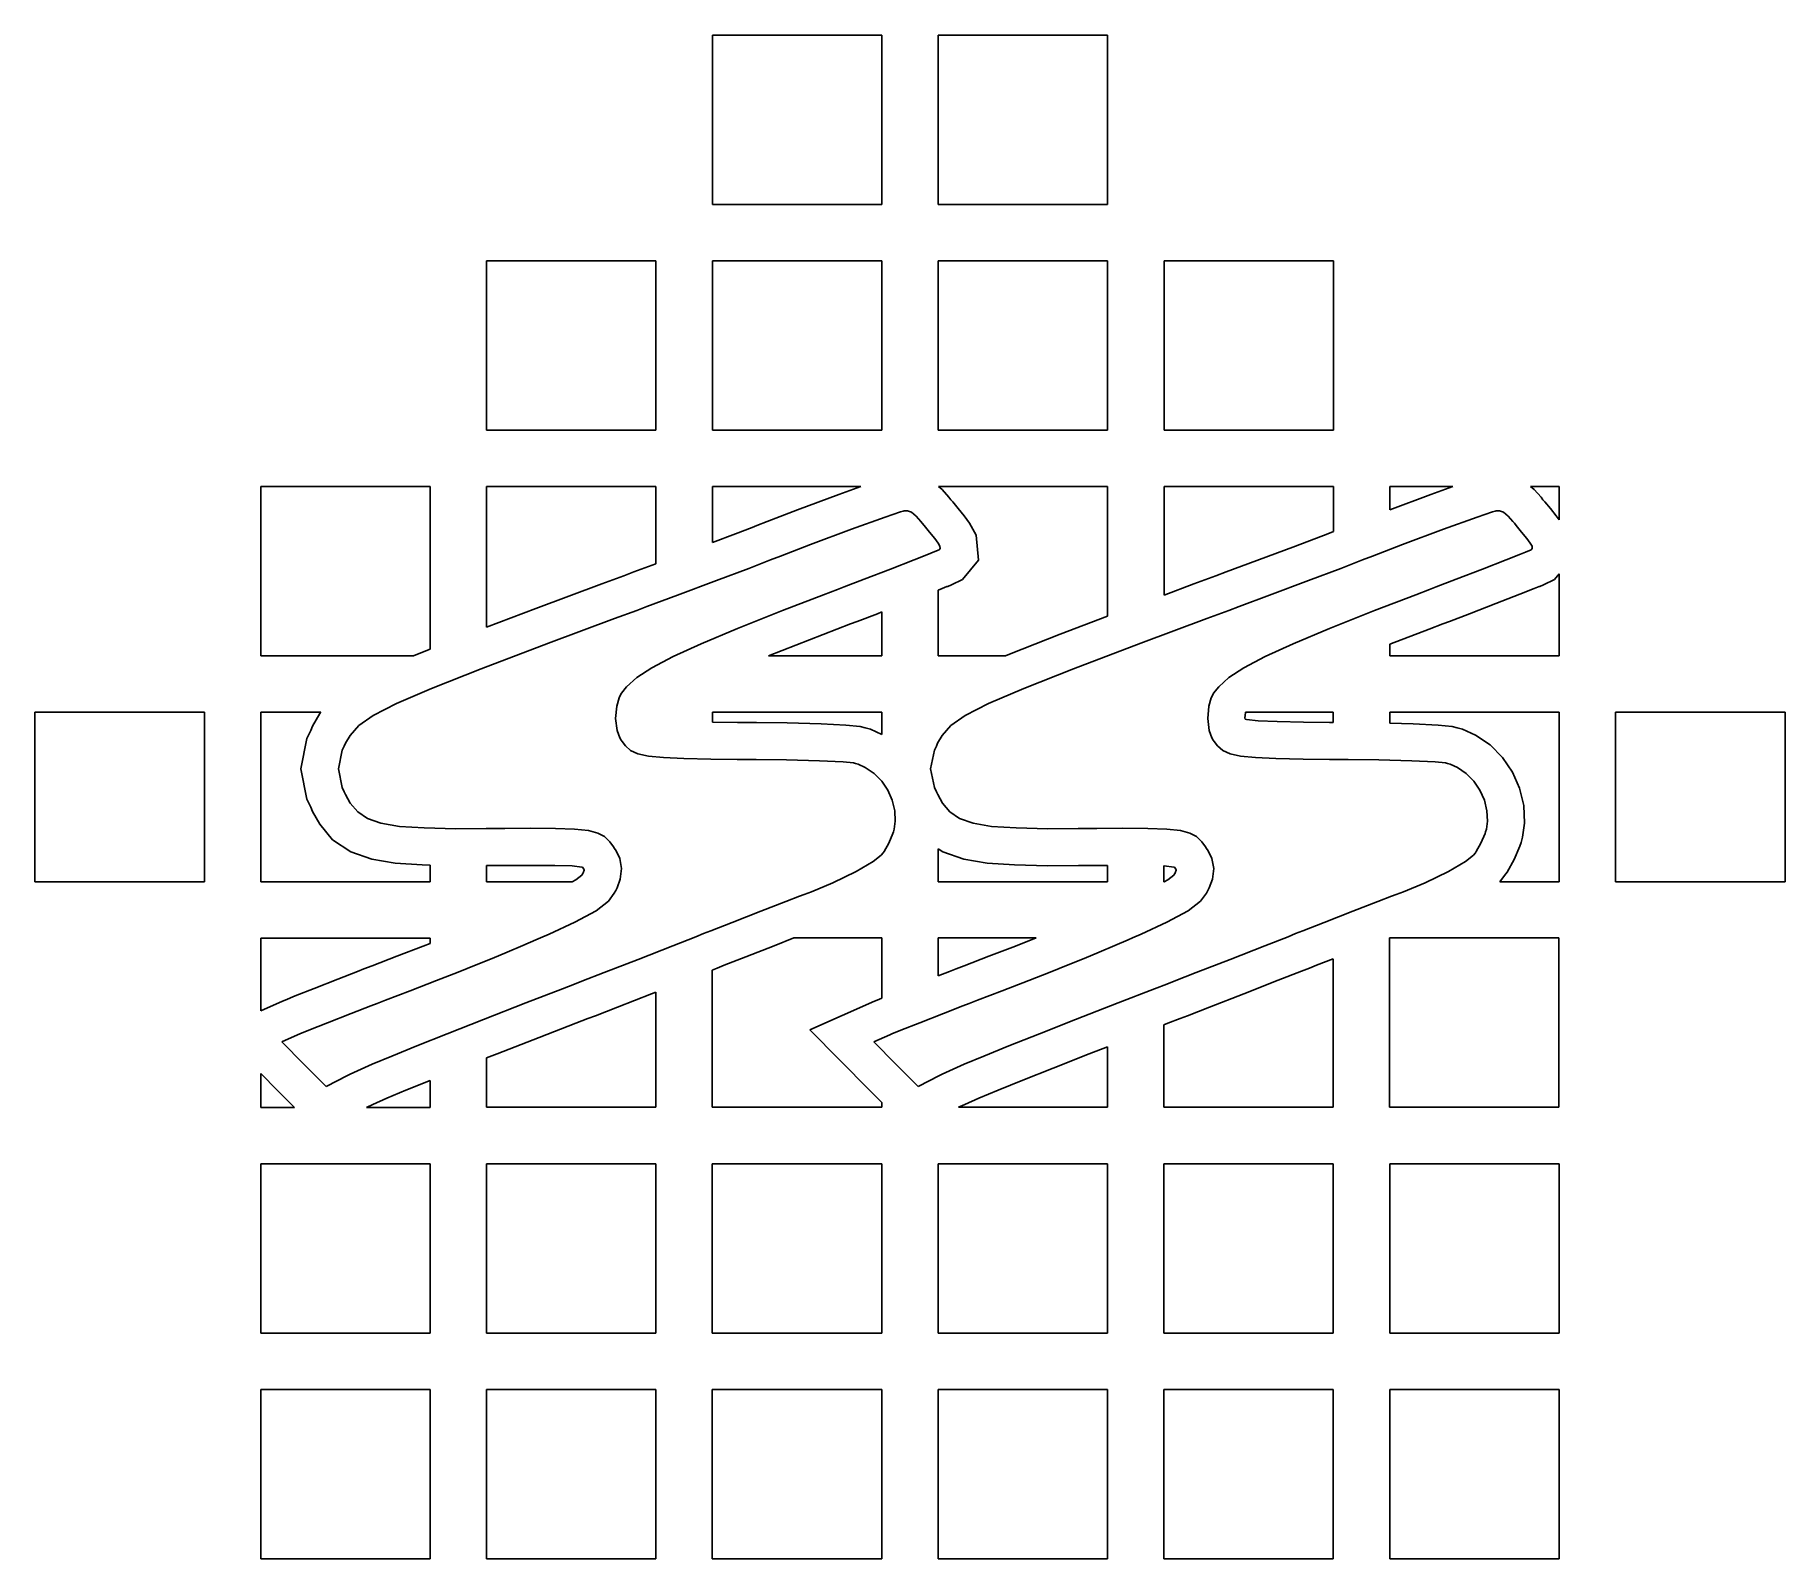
# Model space of a CAD drawing. Header units: millimetres. Extents: x -54 to 88, y -16 to 107.
import ezdxf

# ---------------------------------------------------------------- set-up
doc = ezdxf.new("R2010")
doc.units = ezdxf.units.MM

msp = doc.modelspace()

# ---------------------------------------------------------------- linework, layer by layer
at = {"color": 7, "linetype": 'Continuous', "lineweight": 25}
for p, q in [((1.39, 107.44), (15.12, 107.44)), ((1.39, 93.71), (1.39, 107.44)), ((15.12, 107.44), (15.12, 93.71)), ((19.69, 107.44), (33.42, 107.44)), ((19.69, 93.71), (19.69, 107.44)), ((33.42, 107.44), (33.42, 93.71)), ((15.12, 93.71), (1.39, 93.71)), ((33.42, 93.71), (19.69, 93.71)), ((-16.92, 89.14), (-3.19, 89.14)), ((-16.92, 75.41), (-16.92, 89.14)), ((-3.19, 89.14), (-3.19, 75.41)), ((1.39, 89.14), (15.12, 89.14)), ((1.39, 75.41), (1.39, 89.14)), ((15.12, 89.14), (15.12, 75.41)), ((19.69, 89.14), (33.42, 89.14)), ((19.69, 75.41), (19.69, 89.14)), ((33.42, 89.14), (33.42, 75.41)), ((38, 89.14), (51.73, 89.14)), ((38, 75.41), (38, 89.14)), ((51.73, 89.14), (51.73, 75.41)), ((-3.19, 75.41), (-16.92, 75.41)), ((15.12, 75.41), (1.39, 75.41)), ((33.42, 75.41), (19.69, 75.41)), ((51.73, 75.41), (38, 75.41)), ((-35.22, 70.83), (-21.49, 70.83)), ((-35.22, 57.1), (-35.22, 70.83)), ((-21.49, 70.83), (-21.49, 57.65)), ((-16.92, 70.83), (-3.19, 70.83)), ((-16.92, 59.43), (-16.92, 70.83)), ((-3.19, 70.83), (-3.19, 64.57)), ((1.39, 66.29), (1.39, 70.83)), ((1.39, 70.83), (13.41, 70.83)), ((11.63, 70.19), (8.28, 68.93)), ((13.41, 70.83), (11.63, 70.19)), ((20.01, 70.58), (19.71, 70.83)), ((19.71, 70.83), (33.42, 70.83)), ((20.56, 69.96), (20.01, 70.58)), ((20.72, 69.76), (20.56, 69.96)), ((20.87, 69.58), (20.72, 69.76)), ((21.32, 69.04), (20.87, 69.58)), ((33.42, 70.83), (33.42, 60.32)), ((38, 62.03), (38, 70.83)), ((38, 70.83), (51.73, 70.83)), ((51.73, 70.83), (51.73, 67.18)), ((56.31, 70.83), (61.41, 70.83)), ((56.31, 68.94), (56.31, 70.83)), ((59.63, 70.19), (56.31, 68.94)), ((61.41, 70.83), (59.63, 70.19)), ((68.01, 70.58), (67.71, 70.83)), ((67.71, 70.83), (70.03, 70.83)), ((68.56, 69.96), (68.01, 70.58)), ((68.72, 69.76), (68.56, 69.96)), ((68.87, 69.58), (68.72, 69.76)), ((69.32, 69.04), (68.87, 69.58)), ((70.03, 70.83), (70.03, 68.12)), ((8.28, 68.93), (5.82, 67.99)), ((12.66, 67.37), (15.39, 68.36)), ((15.39, 68.36), (16.64, 68.79)), ((16.64, 68.79), (16.84, 68.84)), ((16.84, 68.84), (16.92, 68.86)), ((16.92, 68.86), (17.19, 68.87)), ((17.19, 68.87), (17.53, 68.75)), ((17.53, 68.75), (17.91, 68.43)), ((17.91, 68.43), (18.28, 68.01)), ((21.79, 68.45), (21.32, 69.04)), ((22.22, 67.86), (21.79, 68.45)), ((60.66, 67.37), (63.39, 68.36)), ((63.39, 68.36), (64.64, 68.79)), ((64.64, 68.79), (64.84, 68.84)), ((64.84, 68.84), (64.92, 68.86)), ((64.92, 68.86), (65.19, 68.87)), ((65.19, 68.87), (65.53, 68.75)), ((65.53, 68.75), (65.91, 68.43)), ((65.91, 68.43), (66.28, 68.01)), ((69.79, 68.45), (69.32, 69.04)), ((70.03, 68.12), (69.79, 68.45)), ((3.27, 67.01), (1.39, 66.29)), ((4.62, 67.52), (3.27, 67.01)), ((5, 67.67), (4.62, 67.52)), ((5.82, 67.99), (5, 67.67)), ((9.34, 66.13), (12.66, 67.37)), ((18.28, 68.01), (18.4, 67.86)), ((18.4, 67.86), (18.55, 67.68)), ((18.55, 67.68), (18.99, 67.14)), ((18.99, 67.14), (19.42, 66.61)), ((22.76, 66.9), (22.22, 67.86)), ((22.96, 64.87), (22.76, 66.9)), ((51.27, 67.01), (48.65, 66.01)), ((51.73, 67.18), (51.27, 67.01)), ((57.34, 66.13), (60.66, 67.37)), ((66.28, 68.01), (66.4, 67.86)), ((66.4, 67.86), (66.55, 67.68)), ((66.55, 67.68), (66.99, 67.14)), ((66.99, 67.14), (67.42, 66.61)), ((6.9, 65.2), (9.34, 66.13)), ((18.9, 65.35), (17.74, 64.89)), ((19.29, 65.51), (18.9, 65.35)), ((19.36, 65.53), (19.29, 65.51)), ((19.56, 65.62), (19.36, 65.53)), ((19.42, 66.61), (19.69, 66.24)), ((19.76, 65.71), (19.56, 65.62)), ((19.69, 66.24), (19.83, 65.99)), ((19.85, 65.82), (19.76, 65.71)), ((19.83, 65.99), (19.85, 65.82)), ((48.65, 66.01), (45.51, 64.83)), ((54.9, 65.2), (57.34, 66.13)), ((66.9, 65.35), (65.74, 64.89)), ((67.29, 65.51), (66.9, 65.35)), ((67.36, 65.53), (67.29, 65.51)), ((67.56, 65.62), (67.36, 65.53)), ((67.42, 66.61), (67.69, 66.24)), ((67.76, 65.71), (67.56, 65.62)), ((67.69, 66.24), (67.83, 65.99)), ((67.85, 65.82), (67.76, 65.71)), ((67.83, 65.99), (67.85, 65.82)), ((-4.97, 63.91), (-5.8, 63.6)), ((-3.19, 64.57), (-4.97, 63.91)), ((1.71, 63.21), (4.34, 64.2)), ((4.34, 64.2), (5.69, 64.72)), ((5.69, 64.72), (6.1, 64.88)), ((6.1, 64.88), (6.9, 65.2)), ((15.82, 64.14), (13.69, 63.32)), ((17.74, 64.89), (15.82, 64.14)), ((21.65, 63.29), (22.96, 64.87)), ((43.03, 63.91), (42.2, 63.6)), ((45.51, 64.83), (43.03, 63.91)), ((49.71, 63.21), (52.34, 64.2)), ((52.34, 64.2), (53.69, 64.72)), ((53.69, 64.72), (54.1, 64.88)), ((54.1, 64.88), (54.9, 65.2)), ((63.82, 64.14), (61.69, 63.32)), ((65.74, 64.89), (63.82, 64.14)), ((-7.58, 62.94), (-12.94, 60.94)), ((-5.8, 63.6), (-7.58, 62.94)), ((-1.44, 62.02), (1.71, 63.21)), ((11.52, 62.49), (10.4, 62.06)), ((12.06, 62.7), (11.52, 62.49)), ((13.69, 63.32), (12.06, 62.7)), ((19.69, 62.44), (20.01, 62.56)), ((19.69, 57.1), (19.69, 62.44)), ((20.01, 62.56), (20.4, 62.72)), ((20.4, 62.72), (20.46, 62.74)), ((20.46, 62.74), (20.76, 62.86)), ((20.76, 62.86), (21.65, 63.29)), ((40.42, 62.94), (38, 62.03)), ((42.2, 63.6), (40.42, 62.94)), ((46.56, 62.02), (49.71, 63.21)), ((59.52, 62.49), (58.4, 62.06)), ((60.06, 62.7), (59.52, 62.49)), ((61.69, 63.32), (60.06, 62.7)), ((66.84, 62.1), (68.01, 62.56)), ((68.01, 62.56), (68.4, 62.72)), ((68.4, 62.72), (68.46, 62.74)), ((68.46, 62.74), (68.76, 62.86)), ((68.76, 62.86), (69.65, 63.29)), ((69.65, 63.29), (70.03, 63.75)), ((70.03, 63.75), (70.03, 57.1)), ((-4.75, 60.79), (-3.92, 61.1)), ((-3.92, 61.1), (-1.44, 62.02)), ((10.4, 62.06), (7.06, 60.77)), ((43.25, 60.79), (44.08, 61.1)), ((44.08, 61.1), (46.56, 62.02)), ((58.4, 62.06), (55.06, 60.77)), ((62.77, 60.52), (64.9, 61.34)), ((64.9, 61.34), (66.84, 62.1)), ((-12.94, 60.94), (-16.92, 59.43)), ((-11.89, 58.13), (-6.54, 60.12)), ((-6.54, 60.12), (-4.75, 60.79)), ((7.06, 60.77), (3.41, 59.32)), ((11.48, 59.26), (12.59, 59.69)), ((12.59, 59.69), (13.13, 59.89)), ((13.13, 59.89), (14.77, 60.52)), ((14.77, 60.52), (15.12, 60.66)), ((15.12, 60.66), (15.12, 57.1)), ((33.42, 60.32), (29.57, 58.86)), ((36.11, 58.13), (41.46, 60.12)), ((41.46, 60.12), (43.25, 60.79)), ((55.06, 60.77), (51.41, 59.32)), ((59.48, 59.26), (60.59, 59.69)), ((60.59, 59.69), (61.13, 59.89)), ((61.13, 59.89), (62.77, 60.52)), ((3.41, 59.32), (0.48, 58.09)), ((8.15, 57.98), (11.48, 59.26)), ((29.57, 58.86), (25.47, 57.24)), ((51.41, 59.32), (48.48, 58.09)), ((56.31, 58.04), (59.48, 59.26)), ((-22.85, 57.1), (-35.22, 57.1)), ((-22.53, 57.24), (-22.85, 57.1)), ((-21.49, 57.65), (-22.53, 57.24)), ((-17.35, 56.06), (-11.89, 58.13)), ((-1.8, 57.04), (-3.52, 56.14)), ((0.48, 58.09), (-1.8, 57.04)), ((5.94, 57.1), (8.15, 57.98)), ((15.12, 57.1), (5.94, 57.1)), ((25.15, 57.1), (19.69, 57.1)), ((25.47, 57.24), (25.15, 57.1)), ((30.65, 56.06), (36.11, 58.13)), ((46.2, 57.04), (44.48, 56.14)), ((48.48, 58.09), (46.2, 57.04)), ((56.31, 57.1), (56.31, 58.04)), ((70.03, 57.1), (56.31, 57.1)), ((-21.38, 54.47), (-17.35, 56.06)), ((-4.75, 55.34), (-5.57, 54.6)), ((-3.52, 56.14), (-4.75, 55.34)), ((26.62, 54.47), (30.65, 56.06)), ((43.25, 55.34), (42.43, 54.6)), ((44.48, 56.14), (43.25, 55.34)), ((-24.22, 53.24), (-21.38, 54.47)), ((-5.98, 54.09), (-6.08, 53.89)), ((-5.57, 54.6), (-5.98, 54.09)), ((23.78, 53.24), (26.62, 54.47)), ((42.02, 54.09), (41.92, 53.89)), ((42.43, 54.6), (42.02, 54.09)), ((-53.53, 52.53), (-39.8, 52.53)), ((-53.53, 38.79), (-53.53, 52.53)), ((-39.8, 52.53), (-39.8, 38.79)), ((-35.22, 52.53), (-30.35, 52.53)), ((-35.22, 38.79), (-35.22, 52.53)), ((-30.35, 52.53), (-30.44, 52.42)), ((-26.11, 52.27), (-24.22, 53.24)), ((-6.37, 53.02), (-6.46, 52.02)), ((-6.18, 53.69), (-6.37, 53.02)), ((-6.08, 53.89), (-6.18, 53.69)), ((1.39, 51.73), (1.39, 52.53)), ((1.39, 52.53), (15.12, 52.53)), ((15.12, 52.53), (15.12, 50.74)), ((21.89, 52.27), (23.78, 53.24)), ((41.63, 53.02), (41.54, 52.02)), ((41.82, 53.69), (41.63, 53.02)), ((41.92, 53.89), (41.82, 53.69)), ((44.6, 52.48), (44.61, 52.52)), ((44.61, 52.52), (44.61, 52.53)), ((44.61, 52.53), (51.71, 52.53)), ((51.71, 52.53), (51.71, 51.71)), ((56.31, 51.65), (56.31, 52.53)), ((56.31, 52.53), (70.03, 52.53)), ((70.03, 52.53), (70.03, 38.79)), ((74.61, 52.53), (88.34, 52.53)), ((74.61, 38.79), (74.61, 52.53)), ((88.34, 52.53), (88.34, 38.79)), ((-31.02, 51.39), (-31.18, 51.06)), ((-30.44, 52.42), (-31.02, 51.39)), ((-27.99, 50.66), (-27.28, 51.45)), ((-27.28, 51.45), (-26.11, 52.27)), ((-6.46, 52.02), (-6.34, 51.06)), ((3.42, 51.71), (1.39, 51.73)), ((4.12, 51.71), (3.42, 51.71)), ((4.96, 51.7), (4.12, 51.71)), ((7.46, 51.67), (4.96, 51.7)), ((10.2, 51.6), (7.46, 51.67)), ((12.21, 51.49), (10.2, 51.6)), ((13.36, 51.38), (12.21, 51.49)), ((13.77, 51.27), (13.36, 51.38)), ((14.2, 51.16), (13.77, 51.27)), ((15.12, 50.74), (14.2, 51.16)), ((20.01, 50.66), (20.72, 51.45)), ((20.72, 51.45), (21.89, 52.27)), ((41.54, 52.02), (41.66, 51.06)), ((44.56, 52.07), (44.6, 52.48)), ((44.57, 51.97), (44.56, 52.07)), ((44.69, 51.94), (44.57, 51.97)), ((45.64, 51.84), (44.69, 51.94)), ((47.17, 51.77), (45.64, 51.84)), ((49.31, 51.73), (47.17, 51.77)), ((51.42, 51.71), (49.31, 51.73)), ((51.71, 51.71), (51.42, 51.71)), ((58.2, 51.6), (56.31, 51.65)), ((60.21, 51.49), (58.2, 51.6)), ((61.36, 51.38), (60.21, 51.49)), ((61.77, 51.27), (61.36, 51.38)), ((62.2, 51.16), (61.77, 51.27)), ((63.26, 50.68), (62.2, 51.16)), ((-31.48, 50.41), (-31.99, 47.94)), ((-31.18, 51.06), (-31.48, 50.41)), ((-28.62, 49.46), (-28.46, 49.79)), ((-28.46, 49.79), (-28.36, 50.02)), ((-28.36, 50.02), (-27.99, 50.66)), ((-6.34, 51.06), (-6.13, 50.45)), ((-6.13, 50.45), (-6.02, 50.28)), ((-6.02, 50.28), (-5.94, 50.16)), ((-5.94, 50.16), (-5.67, 49.8)), ((-5.67, 49.8), (-5.24, 49.44)), ((19.38, 49.46), (19.54, 49.79)), ((19.54, 49.79), (19.64, 50.02)), ((19.64, 50.02), (20.01, 50.66)), ((41.66, 51.06), (41.87, 50.45)), ((41.87, 50.45), (41.98, 50.28)), ((41.98, 50.28), (42.06, 50.16)), ((42.06, 50.16), (42.33, 49.8)), ((42.33, 49.8), (42.76, 49.44)), ((64.43, 49.88), (63.26, 50.68)), ((65.45, 48.85), (64.43, 49.88)), ((-28.93, 47.94), (-28.62, 49.46)), ((-5.24, 49.44), (-4.65, 49.17)), ((-4.65, 49.17), (-3.8, 48.97)), ((-3.8, 48.97), (-2.59, 48.85)), ((-2.59, 48.85), (-0.93, 48.77)), ((-0.93, 48.77), (1.27, 48.73)), ((1.27, 48.73), (3.4, 48.71)), ((3.4, 48.71), (4.11, 48.71)), ((4.11, 48.71), (4.93, 48.7)), ((4.93, 48.7), (7.4, 48.67)), ((7.4, 48.67), (10.08, 48.6)), ((10.08, 48.6), (11.99, 48.5)), ((11.99, 48.5), (12.82, 48.42)), ((12.82, 48.42), (12.98, 48.38)), ((12.98, 48.38), (13.19, 48.32)), ((13.19, 48.32), (13.78, 48.06)), ((19.07, 47.94), (19.38, 49.46)), ((42.76, 49.44), (43.35, 49.17)), ((43.35, 49.17), (44.2, 48.97)), ((44.2, 48.97), (45.41, 48.85)), ((45.41, 48.85), (47.07, 48.77)), ((47.07, 48.77), (49.27, 48.73)), ((49.27, 48.73), (51.4, 48.71)), ((51.4, 48.71), (52.11, 48.71)), ((52.11, 48.71), (52.93, 48.7)), ((52.93, 48.7), (55.4, 48.67)), ((55.4, 48.67), (58.08, 48.6)), ((58.08, 48.6), (59.99, 48.5)), ((59.99, 48.5), (60.82, 48.42)), ((60.82, 48.42), (60.98, 48.38)), ((60.98, 48.38), (61.19, 48.32)), ((61.19, 48.32), (61.78, 48.06)), ((66.24, 47.67), (65.45, 48.85)), ((-31.99, 47.94), (-31.49, 45.48)), ((-28.62, 46.42), (-28.93, 47.94)), ((13.78, 48.06), (14.5, 47.57)), ((14.5, 47.57), (15.11, 46.94)), ((15.11, 46.94), (15.61, 46.21)), ((19.38, 46.42), (19.07, 47.94)), ((61.78, 48.06), (62.5, 47.57)), ((62.5, 47.57), (63.11, 46.94)), ((63.11, 46.94), (63.61, 46.21)), ((66.82, 46.38), (66.24, 47.67)), ((-31.49, 45.48), (-31.18, 44.83)), ((-28.46, 46.09), (-28.62, 46.42)), ((-28.35, 45.85), (-28.46, 46.09)), ((-27.97, 45.17), (-28.35, 45.85)), ((15.61, 46.21), (15.97, 45.4)), ((15.97, 45.4), (16.18, 44.55)), ((19.54, 46.09), (19.38, 46.42)), ((19.65, 45.85), (19.54, 46.09)), ((20.03, 45.17), (19.65, 45.85)), ((63.61, 46.21), (63.97, 45.4)), ((63.97, 45.4), (64.18, 44.55)), ((67.16, 44.98), (66.82, 46.38)), ((-31.18, 44.83), (-31.03, 44.49)), ((-31.03, 44.49), (-30.45, 43.46)), ((-27.37, 44.45), (-27.97, 45.17)), ((-26.57, 43.91), (-27.37, 44.45)), ((16.18, 44.55), (16.21, 43.69)), ((20.63, 44.45), (20.03, 45.17)), ((21.43, 43.91), (20.63, 44.45)), ((64.18, 44.55), (64.21, 43.69)), ((67.22, 43.55), (67.16, 44.98)), ((-30.45, 43.46), (-29.4, 42.2)), ((-25.48, 43.53), (-26.57, 43.91)), ((-23.98, 43.28), (-25.48, 43.53)), ((-21.99, 43.15), (-23.98, 43.28)), ((-19.41, 43.09), (-21.99, 43.15)), ((-16.95, 43.1), (-19.41, 43.09)), ((-16.13, 43.1), (-16.95, 43.1)), ((-15.45, 43.11), (-16.13, 43.1)), ((-13.4, 43.12), (-15.45, 43.11)), ((-11.32, 43.11), (-13.4, 43.12)), ((-9.78, 43.06), (-11.32, 43.11)), ((-8.67, 42.94), (-9.78, 43.06)), ((-7.9, 42.74), (-8.67, 42.94)), ((-7.36, 42.45), (-7.9, 42.74)), ((16.02, 42.7), (15.69, 41.91)), ((16.07, 42.84), (16.02, 42.7)), ((16.13, 43.05), (16.07, 42.84)), ((16.21, 43.69), (16.13, 43.05)), ((22.52, 43.53), (21.43, 43.91)), ((24.02, 43.28), (22.52, 43.53)), ((26.01, 43.15), (24.02, 43.28)), ((28.59, 43.09), (26.01, 43.15)), ((31.05, 43.1), (28.59, 43.09)), ((31.87, 43.1), (31.05, 43.1)), ((32.55, 43.11), (31.87, 43.1)), ((34.6, 43.12), (32.55, 43.11)), ((36.68, 43.11), (34.6, 43.12)), ((38.22, 43.06), (36.68, 43.11)), ((39.33, 42.94), (38.22, 43.06)), ((40.1, 42.74), (39.33, 42.94)), ((40.64, 42.45), (40.1, 42.74)), ((64.02, 42.7), (63.69, 41.91)), ((64.07, 42.84), (64.02, 42.7)), ((64.13, 43.05), (64.07, 42.84)), ((64.21, 43.69), (64.13, 43.05)), ((67.07, 42.41), (67.22, 43.55)), ((-29.4, 42.2), (-27.93, 41.21)), ((-27.93, 41.21), (-26.22, 40.61)), ((-6.94, 42.03), (-7.36, 42.45)), ((-6.64, 41.63), (-6.94, 42.03)), ((-6.55, 41.49), (-6.64, 41.63)), ((-6.42, 41.3), (-6.55, 41.49)), ((-6.13, 40.67), (-6.42, 41.3)), ((15.24, 41.14), (15.08, 40.94)), ((15.31, 41.23), (15.24, 41.14)), ((15.69, 41.91), (15.31, 41.23)), ((19.69, 41.46), (20.07, 41.21)), ((19.69, 38.79), (19.69, 41.46)), ((20.07, 41.21), (21.78, 40.61)), ((41.06, 42.03), (40.64, 42.45)), ((41.36, 41.63), (41.06, 42.03)), ((41.45, 41.49), (41.36, 41.63)), ((41.58, 41.3), (41.45, 41.49)), ((41.87, 40.67), (41.58, 41.3)), ((63.24, 41.14), (63.08, 40.94)), ((63.31, 41.23), (63.24, 41.14)), ((63.69, 41.91), (63.31, 41.23)), ((66.39, 40.59), (66.85, 41.68)), ((66.85, 41.68), (66.94, 41.98)), ((66.94, 41.98), (67.07, 42.41)), ((-26.22, 40.61), (-24.33, 40.3)), ((-24.33, 40.3), (-22.13, 40.15)), ((-22.13, 40.15), (-21.49, 40.14)), ((-21.49, 40.14), (-21.49, 38.79)), ((-16.92, 40.1), (-16.1, 40.1)), ((-16.92, 38.79), (-16.92, 40.1)), ((-16.1, 40.1), (-15.42, 40.11)), ((-15.42, 40.11), (-13.4, 40.12)), ((-13.4, 40.12), (-11.38, 40.11)), ((-11.38, 40.11), (-9.99, 40.07)), ((-9.99, 40.07), (-9.21, 39.98)), ((-9.21, 39.98), (-9.14, 39.97)), ((-9.14, 39.97), (-9.09, 39.9)), ((-9.09, 39.9), (-9.04, 39.82)), ((-9.04, 39.82), (-9.01, 39.75)), ((-9.01, 39.75), (-9.01, 39.72)), ((-5.97, 39.85), (-6.13, 40.67)), ((-6.08, 39), (-5.97, 39.85)), ((14.43, 40.44), (13.05, 39.62)), ((15.08, 40.94), (14.43, 40.44)), ((21.78, 40.61), (23.67, 40.3)), ((23.67, 40.3), (25.87, 40.15)), ((25.87, 40.15), (28.56, 40.09)), ((28.56, 40.09), (31.07, 40.1)), ((31.07, 40.1), (31.9, 40.1)), ((31.9, 40.1), (32.58, 40.11)), ((32.58, 40.11), (33.42, 40.12)), ((33.42, 40.12), (33.42, 38.79)), ((37.98, 40.07), (38.01, 40.07)), ((37.98, 38.79), (37.98, 40.07)), ((38.01, 40.07), (38.79, 39.98)), ((38.79, 39.98), (38.86, 39.97)), ((38.86, 39.97), (38.91, 39.9)), ((38.91, 39.9), (38.96, 39.82)), ((38.96, 39.82), (38.99, 39.75)), ((38.99, 39.75), (38.99, 39.72)), ((42.03, 39.85), (41.87, 40.67)), ((41.92, 39), (42.03, 39.85)), ((62.43, 40.44), (61.05, 39.62)), ((63.08, 40.94), (62.43, 40.44)), ((65.81, 39.56), (66.39, 40.59)), ((-39.8, 38.79), (-53.53, 38.79)), ((-21.49, 38.79), (-35.22, 38.79)), ((-9.98, 38.79), (-16.92, 38.79)), ((-9.69, 38.95), (-9.98, 38.79)), ((-9.21, 39.33), (-9.69, 38.95)), ((-9.12, 39.45), (-9.21, 39.33)), ((-9.11, 39.46), (-9.12, 39.45)), ((-9.09, 39.51), (-9.11, 39.46)), ((-9.01, 39.72), (-9.09, 39.51)), ((-6.34, 38.3), (-6.08, 39)), ((11.16, 38.71), (9.41, 37.98)), ((13.05, 39.62), (11.16, 38.71)), ((33.42, 38.79), (19.69, 38.79)), ((38.02, 38.79), (37.98, 38.79)), ((38.31, 38.95), (38.02, 38.79)), ((38.79, 39.33), (38.31, 38.95)), ((38.88, 39.45), (38.79, 39.33)), ((38.89, 39.46), (38.88, 39.45)), ((38.91, 39.51), (38.89, 39.46)), ((38.99, 39.72), (38.91, 39.51)), ((41.66, 38.3), (41.92, 39)), ((59.16, 38.71), (57.41, 37.98)), ((61.05, 39.62), (59.16, 38.71)), ((65.21, 38.79), (65.6, 39.29)), ((70.03, 38.79), (65.21, 38.79)), ((65.6, 39.29), (65.81, 39.56)), ((88.34, 38.79), (74.61, 38.79)), ((-8.04, 36.43), (-7.05, 37.22)), ((-7.05, 37.22), (-6.57, 37.85)), ((-6.57, 37.85), (-6.45, 38.08)), ((-6.45, 38.08), (-6.34, 38.3)), ((7.33, 37.19), (5.3, 36.4)), ((8.45, 37.62), (7.33, 37.19)), ((8.82, 37.76), (8.45, 37.62)), ((9.41, 37.98), (8.82, 37.76)), ((39.96, 36.43), (40.95, 37.22)), ((40.95, 37.22), (41.43, 37.85)), ((41.43, 37.85), (41.55, 38.08)), ((41.55, 38.08), (41.66, 38.3)), ((55.33, 37.19), (53.3, 36.4)), ((56.45, 37.62), (55.33, 37.19)), ((56.82, 37.76), (56.45, 37.62)), ((57.41, 37.98), (56.82, 37.76)), ((-11.86, 34.55), (-9.77, 35.51)), ((-9.77, 35.51), (-8.04, 36.43)), ((2.99, 35.49), (1.25, 34.81)), ((5.3, 36.4), (2.99, 35.49)), ((36.14, 34.55), (38.23, 35.51)), ((38.23, 35.51), (39.96, 36.43)), ((50.99, 35.49), (49.25, 34.81)), ((53.3, 36.4), (50.99, 35.49)), ((-35.22, 28.32), (-35.22, 34.22)), ((-35.22, 34.22), (-21.49, 34.22)), ((-21.49, 34.22), (-21.49, 33.79)), ((-13.99, 33.62), (-12.92, 34.09)), ((-12.92, 34.09), (-12.56, 34.24)), ((-12.56, 34.24), (-11.86, 34.55)), ((0.05, 34.33), (-1.83, 33.59)), ((0.67, 34.58), (0.05, 34.33)), ((1.25, 34.81), (0.67, 34.58)), ((6.39, 33.6), (8, 34.23)), ((8, 34.23), (15.11, 34.23)), ((15.11, 34.23), (15.11, 29.35)), ((19.68, 31.16), (19.68, 34.23)), ((19.68, 34.23), (27.62, 34.23)), ((27.62, 34.23), (25.95, 33.57)), ((34.01, 33.62), (35.08, 34.09)), ((35.08, 34.09), (35.44, 34.24)), ((35.44, 34.24), (36.14, 34.55)), ((48.05, 34.33), (46.17, 33.59)), ((48.67, 34.58), (48.05, 34.33)), ((49.25, 34.81), (48.67, 34.58)), ((56.28, 34.23), (70.01, 34.23)), ((56.28, 20.5), (56.28, 34.23)), ((70.01, 34.23), (70.01, 20.5)), ((-24.2, 32.75), (-26.2, 31.98)), ((-22.05, 33.57), (-24.2, 32.75)), ((-21.49, 33.79), (-22.05, 33.57)), ((-16.48, 32.56), (-15.26, 33.08)), ((-15.26, 33.08), (-13.99, 33.62)), ((-1.83, 33.59), (-4.64, 32.49)), ((2.35, 32.02), (4.09, 32.7)), ((4.09, 32.7), (6.39, 33.6)), ((23.8, 32.75), (21.8, 31.98)), ((25.95, 33.57), (23.8, 32.75)), ((31.52, 32.56), (32.74, 33.08)), ((32.74, 33.08), (34.01, 33.62)), ((46.17, 33.59), (43.36, 32.49)), ((-27.39, 31.52), (-28.98, 30.9)), ((-26.86, 31.72), (-27.39, 31.52)), ((-26.2, 31.98), (-26.86, 31.72)), ((-20.97, 30.78), (-19.22, 31.46)), ((-19.22, 31.46), (-17.76, 32.04)), ((-17.76, 32.04), (-16.48, 32.56)), ((-7.4, 31.42), (-9.19, 30.72)), ((-4.64, 32.49), (-7.4, 31.42)), ((1.38, 31.63), (1.78, 31.79)), ((1.38, 20.5), (1.38, 31.63)), ((1.78, 31.79), (2.35, 32.02)), ((20.61, 31.52), (19.68, 31.16)), ((21.14, 31.72), (20.61, 31.52)), ((21.8, 31.98), (21.14, 31.72)), ((27.03, 30.78), (28.78, 31.46)), ((28.78, 31.46), (30.24, 32.04)), ((30.24, 32.04), (31.52, 32.56)), ((40.6, 31.42), (38.81, 30.72)), ((43.36, 32.49), (40.6, 31.42)), ((47.26, 30.8), (49.15, 31.54)), ((49.15, 31.54), (49.78, 31.79)), ((49.78, 31.79), (50.35, 32.02)), ((50.35, 32.02), (51.71, 32.55)), ((51.71, 32.55), (51.71, 20.5)), ((-30.91, 30.14), (-32.45, 29.53)), ((-28.98, 30.9), (-30.91, 30.14)), ((-25.12, 29.18), (-23.12, 29.95)), ((-23.12, 29.95), (-20.97, 30.78)), ((-10.77, 30.11), (-13.73, 28.96)), ((-9.78, 30.49), (-10.77, 30.11)), ((-9.19, 30.72), (-9.78, 30.49)), ((-3.54, 29.7), (-3.19, 29.84)), ((-3.19, 29.84), (-3.19, 20.5)), ((22.88, 29.18), (24.88, 29.95)), ((24.88, 29.95), (27.03, 30.78)), ((37.23, 30.11), (34.27, 28.96)), ((38.22, 30.49), (37.23, 30.11)), ((38.81, 30.72), (38.22, 30.49)), ((44.46, 29.7), (47.26, 30.8)), ((-33.47, 29.11), (-35.22, 28.32)), ((-33.25, 29.2), (-33.47, 29.11)), ((-32.45, 29.53), (-33.25, 29.2)), ((-27.89, 28.11), (-26.31, 28.72)), ((-26.31, 28.72), (-25.79, 28.92)), ((-25.79, 28.92), (-25.12, 29.18)), ((-13.73, 28.96), (-17.17, 27.62)), ((-8.1, 27.93), (-6.31, 28.62)), ((-6.31, 28.62), (-3.54, 29.7)), ((14.53, 29.11), (9.28, 26.77)), ((14.75, 29.2), (14.53, 29.11)), ((15.11, 29.35), (14.75, 29.2)), ((20.11, 28.11), (21.69, 28.72)), ((21.69, 28.72), (22.21, 28.92)), ((22.21, 28.92), (22.88, 29.18)), ((34.27, 28.96), (30.83, 27.62)), ((39.9, 27.93), (41.69, 28.62)), ((41.69, 28.62), (44.46, 29.7)), ((-31.33, 26.75), (-29.81, 27.36)), ((-29.81, 27.36), (-27.89, 28.11)), ((-17.17, 27.62), (-20.11, 26.47)), ((-12.65, 26.17), (-9.69, 27.31)), ((-9.69, 27.31), (-8.7, 27.69)), ((-8.7, 27.69), (-8.1, 27.93)), ((16.67, 26.75), (18.19, 27.36)), ((18.19, 27.36), (20.11, 28.11)), ((30.83, 27.62), (27.89, 26.47)), ((37.98, 27.18), (38.31, 27.31)), ((37.98, 20.5), (37.98, 27.18)), ((38.31, 27.31), (39.3, 27.69)), ((39.3, 27.69), (39.9, 27.93)), ((-33.52, 25.8), (-32.24, 26.37)), ((-31.73, 23.99), (-33.52, 25.8)), ((-32.24, 26.37), (-32.06, 26.45)), ((-32.06, 26.45), (-31.33, 26.75)), ((-20.11, 26.47), (-22.58, 25.48)), ((-16.07, 24.83), (-12.65, 26.17)), ((9.28, 26.77), (14.14, 21.87)), ((14.48, 25.8), (15.76, 26.37)), ((16.27, 23.99), (14.48, 25.8)), ((15.76, 26.37), (15.94, 26.45)), ((15.94, 26.45), (16.67, 26.75)), ((27.89, 26.47), (25.42, 25.48)), ((-24.6, 24.66), (-26.2, 23.99)), ((-22.58, 25.48), (-24.6, 24.66)), ((-16.92, 24.5), (-16.07, 24.83)), ((-16.92, 20.5), (-16.92, 24.5)), ((23.4, 24.66), (21.8, 23.99)), ((25.42, 25.48), (23.4, 24.66)), ((29, 23.68), (31.93, 24.83)), ((31.93, 24.83), (33.41, 25.41)), ((33.41, 25.41), (33.41, 20.5)), ((-35.22, 23.25), (-33.86, 21.87)), ((-35.22, 20.49), (-35.22, 23.25)), ((-29.93, 22.18), (-31.73, 23.99)), ((-28.19, 23.08), (-29.93, 22.18)), ((-27.99, 23.18), (-28.19, 23.08)), ((-27.39, 23.46), (-27.99, 23.18)), ((-26.2, 23.99), (-27.39, 23.46)), ((18.07, 22.18), (16.27, 23.99)), ((19.81, 23.08), (18.07, 22.18)), ((20.01, 23.18), (19.81, 23.08)), ((20.61, 23.46), (20.01, 23.18)), ((21.8, 23.99), (20.61, 23.46)), ((26.54, 22.7), (29, 23.68)), ((-33.86, 21.87), (-32.49, 20.49)), ((-25.01, 21.23), (-23.46, 21.88)), ((-23.46, 21.88), (-21.49, 22.68)), ((-21.49, 22.68), (-21.49, 20.49)), ((14.14, 21.87), (15.11, 20.9)), ((22.99, 21.23), (24.54, 21.88)), ((24.54, 21.88), (26.54, 22.7)), ((-32.49, 20.49), (-35.22, 20.49)), ((-26.66, 20.49), (-26.15, 20.73)), ((-26.66, 20.49), (-26.66, 20.49)), ((-21.49, 20.49), (-26.66, 20.49)), ((-26.15, 20.73), (-25.01, 21.23)), ((-3.19, 20.5), (-16.92, 20.5)), ((15.11, 20.5), (1.38, 20.5)), ((15.11, 20.9), (15.11, 20.5)), ((21.35, 20.5), (21.85, 20.73)), ((33.41, 20.5), (21.35, 20.5)), ((21.85, 20.73), (22.99, 21.23)), ((51.71, 20.5), (37.98, 20.5)), ((70.01, 20.5), (56.28, 20.5)), ((-35.22, 15.91), (-21.49, 15.91)), ((-35.22, 2.18), (-35.22, 15.91)), ((-21.49, 15.91), (-21.49, 2.18)), ((-16.92, 15.93), (-3.19, 15.93)), ((-16.92, 2.2), (-16.92, 15.93)), ((-3.19, 15.93), (-3.19, 2.2)), ((1.38, 15.93), (15.11, 15.93)), ((1.38, 2.2), (1.38, 15.93)), ((15.11, 15.93), (15.11, 2.2)), ((19.68, 2.2), (19.68, 15.93)), ((19.68, 15.93), (33.41, 15.93)), ((33.41, 15.93), (33.41, 2.2)), ((37.98, 15.93), (51.71, 15.93)), ((37.98, 2.2), (37.98, 15.93)), ((51.71, 15.93), (51.71, 2.2)), ((56.31, 15.91), (70.03, 15.91)), ((56.31, 2.18), (56.31, 15.91)), ((70.03, 15.91), (70.03, 2.18)), ((-21.49, 2.18), (-35.22, 2.18)), ((-3.19, 2.2), (-16.92, 2.2)), ((15.11, 2.2), (1.38, 2.2)), ((33.41, 2.2), (19.68, 2.2)), ((51.71, 2.2), (37.98, 2.2)), ((70.03, 2.18), (56.31, 2.18)), ((-35.22, -16.12), (-35.22, -2.39)), ((-35.22, -2.39), (-21.49, -2.39)), ((-21.49, -2.39), (-21.49, -16.12)), ((-16.92, -2.37), (-3.19, -2.37)), ((-16.92, -16.1), (-16.92, -2.37)), ((-3.19, -2.37), (-3.19, -16.1)), ((1.38, -2.37), (15.11, -2.37)), ((1.38, -16.1), (1.38, -2.37)), ((15.11, -2.37), (15.11, -16.1)), ((19.68, -2.37), (33.41, -2.37)), ((19.68, -16.1), (19.68, -2.37)), ((33.41, -2.37), (33.41, -16.1)), ((37.98, -2.37), (51.71, -2.37)), ((37.98, -16.1), (37.98, -2.37)), ((51.71, -2.37), (51.71, -16.1)), ((56.31, -16.12), (56.31, -2.39)), ((56.31, -2.39), (70.03, -2.39)), ((70.03, -2.39), (70.03, -16.12)), ((-21.49, -16.12), (-35.22, -16.12)), ((-3.19, -16.1), (-16.92, -16.1)), ((15.11, -16.1), (1.38, -16.1)), ((33.41, -16.1), (19.68, -16.1)), ((51.71, -16.1), (37.98, -16.1)), ((70.03, -16.12), (56.31, -16.12))]:
    msp.add_line(p, q, dxfattribs=at)

doc.saveas('drawing.dxf')
